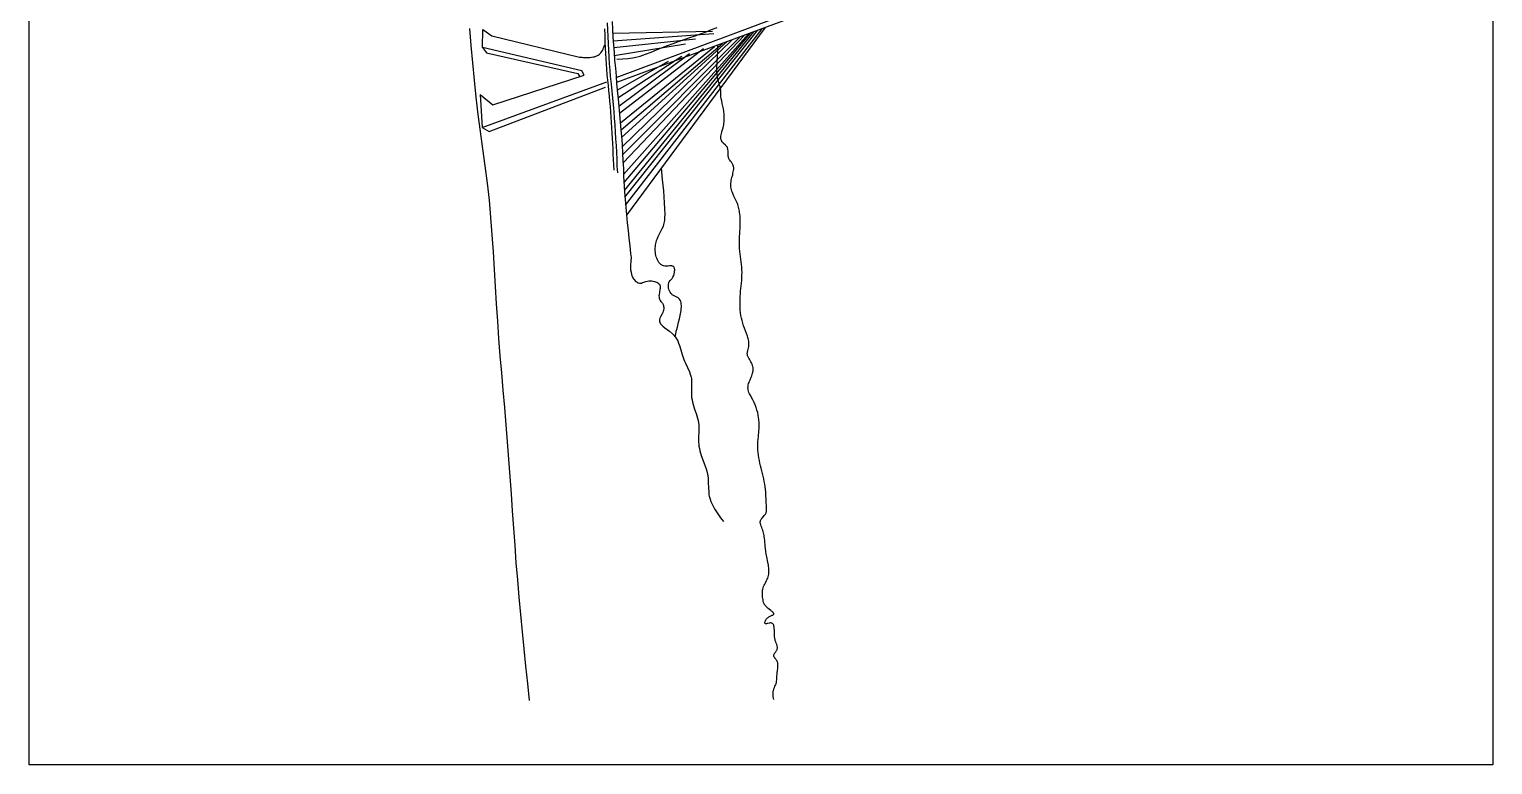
# Model space of a CAD drawing. Header units: millimetres. Extents: x 0 to 2001, y 0 to 2046.
# Drawn here: x 0 to 150, y 0 to 75.4 of the extents above; entities that cross this region are included whole.
import ezdxf

# ---------------------------------------------------------------- set-up
doc = ezdxf.new("R2010")
doc.units = ezdxf.units.MM
doc.layers.get('0').update_dxf_attribs({"color": 1})
doc.layers.add('Pic', color=7, linetype='Continuous')

msp = doc.modelspace()

# ---------------------------------------------------------------- linework, layer by layer
for points in [[(60.15, 70.4), (78.73, 77.34), (78.51, 76.67), (60.2, 69.89)], [(51.27, 6.57), (51.09, 8.33), (50.9, 10.1), (50.72, 11.86), (50.55, 13.63), (50.38, 15.39), (50.22, 17.16), (50.07, 18.93), (49.92, 20.69), (49.79, 22.46), (49.66, 24.23), (49.54, 26), (49.42, 27.77), (49.29, 29.54), (49.16, 31.31), (49.03, 33.08), (48.88, 34.84), (48.73, 36.61), (48.57, 38.38), (48.42, 40.14), (48.27, 41.91), (48.13, 43.68), (48.01, 45.45), (47.9, 47.22), (47.8, 48.99), (47.69, 50.76), (47.58, 52.54), (47.46, 54.31), (47.32, 56.07), (47.16, 57.84), (46.96, 59.6), (46.73, 61.36), (46.48, 63.11), (46.24, 64.87), (46.01, 66.63), (45.8, 68.39), (45.62, 70.16), (45.45, 71.92), (45.29, 73.69), (45.14, 75.45)], [(46.47, 73.5), (46.48, 75.34), (47.42, 74.68), (56.39, 72.5)], [(58.96, 75.42), (58.98, 74.75), (59, 74.08), (59.02, 73.41)], [(59.24, 76.01), (59.27, 75.31), (59.3, 74.63), (59.33, 73.91), (59.36, 73.21), (59.4, 72.51), (59.44, 71.81), (59.49, 71.12), (59.54, 70.54), (59.63, 69.72), (59.7, 69.03), (59.74, 68.67), (59.85, 67.63), (59.91, 66.94), (59.96, 66.24), (60.01, 65.54), (60.06, 64.84), (60.1, 64.14), (60.14, 63.44), (60.18, 62.74), (60.21, 62.04), (60.24, 61.34), (60.28, 60.64)], [(59.73, 76.15), (59.77, 75.35), (59.82, 74.56), (59.88, 73.77), (59.94, 72.97), (60, 72.18), (60.07, 71.39), (60.14, 70.56), (60.2, 69.81), (60.29, 68.82), (60.35, 68.22), (60.43, 67.43), (60.51, 66.64), (60.58, 65.85), (60.65, 65.06), (60.73, 64.08), (60.77, 63.47), (60.81, 62.68), (60.85, 61.89), (60.89, 61.09), (60.92, 60.3), (60.98, 59.29), (61.02, 58.71), (61.07, 57.92), (61.14, 57.13), (61.21, 56.33), (61.29, 55.54), (61.37, 54.75), (61.46, 53.96), (61.54, 53.17), (61.63, 52.38), (61.68, 51.97)], [(59.8, 74.95), (70.04, 75.15)], [(60.23, 72.31), (60.84, 72.32), (61.4, 72.36), (62.02, 72.46), (62.6, 72.61), (63.17, 72.8), (63.73, 73.02), (64.29, 73.24), (64.8, 73.45), (65.42, 73.69), (65.99, 73.9), (66.55, 74.1), (67.12, 74.3), (67.69, 74.5), (68.25, 74.7), (68.81, 74.9), (69.37, 75.11), (69.93, 75.32), (70.51, 75.55)], [(61.01, 58.84), (74.26, 75.1)], [(61.06, 58.15), (74.63, 75.24)], [(61.12, 57.34), (75.12, 75.42)], [(75.43, 75.53), (61.21, 56.3)], [(46.22, 68.69), (47.51, 67.6), (56.89, 70.64), (56.62, 71.1), (46.47, 73.5), (46.88, 72.94), (56.21, 70.82), (56.43, 70.49)], [(56.39, 72.5), (56.52, 72.49), (56.66, 72.49), (56.79, 72.48), (56.93, 72.48), (57.07, 72.47), (57.21, 72.48), (57.35, 72.48), (57.44, 72.48), (57.64, 72.5), (57.79, 72.52), (57.93, 72.55), (58.06, 72.59), (58.19, 72.64), (58.31, 72.7), (58.42, 72.77), (58.52, 72.86), (58.6, 72.96), (58.68, 73.08), (58.75, 73.2), (58.81, 73.33), (58.86, 73.46), (58.91, 73.6), (58.96, 73.74)], [(59.85, 74.19), (70.17, 74.93)], [(59.9, 73.5), (68.28, 74.39)], [(59.96, 72.66), (67.26, 73.88)], [(60.59, 65.77), (70.22, 73.6)], [(60.66, 65.04), (71.05, 73.91)], [(60.71, 64.28), (71.54, 74.09)], [(60.78, 63.3), (72.09, 74.3)], [(60.82, 62.49), (72.87, 74.59)], [(60.86, 61.67), (73.3, 74.75)], [(60.92, 60.49), (73.71, 74.9)], [(60.96, 59.66), (73.96, 74.99)], [(76.3, 6.69), (76.26, 6.97), (76.25, 7.11), (76.24, 7.25), (76.25, 7.39), (76.26, 7.52), (76.27, 7.59), (76.28, 7.65), (76.3, 7.72), (76.32, 7.78), (76.38, 7.91), (76.43, 8.04), (76.49, 8.16), (76.54, 8.29), (76.56, 8.36), (76.58, 8.42), (76.6, 8.55), (76.62, 8.69), (76.62, 8.82), (76.63, 9.1), (76.64, 9.25), (76.66, 9.39), (76.7, 9.68), (76.72, 9.82), (76.74, 9.96), (76.74, 10.1), (76.74, 10.24), (76.73, 10.31), (76.72, 10.37), (76.71, 10.44), (76.69, 10.5), (76.67, 10.57), (76.64, 10.63), (76.61, 10.69), (76.56, 10.75), (76.47, 10.87), (76.42, 10.92), (76.38, 10.98), (76.34, 11.04), (76.31, 11.09), (76.3, 11.12), (76.3, 11.15), (76.3, 11.18), (76.3, 11.21), (76.31, 11.27), (76.34, 11.33), (76.38, 11.39), (76.42, 11.45), (76.51, 11.57), (76.56, 11.63), (76.6, 11.69), (76.63, 11.75), (76.66, 11.81), (76.67, 11.87), (76.68, 11.93), (76.68, 11.99), (76.68, 12.05), (76.67, 12.12), (76.65, 12.18), (76.61, 12.31), (76.56, 12.45), (76.51, 12.59), (76.46, 12.74), (76.44, 12.82), (76.42, 12.91), (76.41, 12.99), (76.4, 13.08), (76.38, 13.26), (76.38, 13.45), (76.37, 13.63), (76.37, 13.8), (76.36, 13.97), (76.36, 14.04), (76.35, 14.12), (76.33, 14.19), (76.32, 14.25), (76.3, 14.31), (76.27, 14.36), (76.24, 14.41), (76.21, 14.45), (76.17, 14.48), (76.12, 14.51), (76.07, 14.52), (76.01, 14.53), (75.94, 14.53), (75.87, 14.52), (75.71, 14.48), (75.63, 14.46), (75.56, 14.45), (75.53, 14.45), (75.5, 14.44), (75.47, 14.45), (75.45, 14.45), (75.43, 14.46), (75.41, 14.47), (75.4, 14.49), (75.39, 14.51), (75.39, 14.53), (75.38, 14.55), (75.39, 14.58), (75.39, 14.61), (75.41, 14.68), (75.45, 14.76), (75.49, 14.83), (75.54, 14.91), (75.6, 14.98), (75.66, 15.05), (75.73, 15.1), (75.81, 15.15), (75.88, 15.2), (75.95, 15.23), (76.02, 15.27), (76.09, 15.29), (76.15, 15.32), (76.21, 15.34), (76.25, 15.37), (76.29, 15.39), (76.3, 15.41), (76.31, 15.42), (76.31, 15.45), (76.31, 15.49), (76.29, 15.52), (76.26, 15.56), (76.23, 15.6), (76.18, 15.65), (76.13, 15.69), (76.08, 15.74), (76.02, 15.79), (75.88, 15.9), (75.74, 16.01), (75.61, 16.13), (75.55, 16.19), (75.49, 16.25), (75.43, 16.31), (75.38, 16.37), (75.34, 16.44), (75.31, 16.5), (75.28, 16.57), (75.26, 16.63), (75.23, 16.76), (75.21, 16.9), (75.18, 17.03), (75.17, 17.17), (75.15, 17.31), (75.14, 17.45), (75.14, 17.59), (75.15, 17.73), (75.16, 17.87), (75.19, 18), (75.22, 18.13), (75.27, 18.26), (75.33, 18.39), (75.39, 18.51), (75.45, 18.63), (75.58, 18.88), (75.64, 19), (75.69, 19.13), (75.73, 19.25), (75.76, 19.38), (75.79, 19.51), (75.8, 19.64), (75.81, 19.78), (75.81, 19.91), (75.81, 20.05), (75.79, 20.19), (75.78, 20.32), (75.76, 20.46), (75.71, 20.74), (75.6, 21.3), (75.54, 21.58), (75.49, 21.86), (75.46, 22.14), (75.43, 22.41), (75.39, 22.94), (75.36, 23.21), (75.34, 23.35), (75.32, 23.48), (75.29, 23.62), (75.26, 23.76), (75.23, 23.89), (75.18, 24.03), (75.13, 24.17), (75.08, 24.31), (75.02, 24.45), (74.98, 24.59), (74.96, 24.65), (74.94, 24.72), (74.93, 24.79), (74.93, 24.85), (74.93, 24.91), (74.94, 24.97), (74.96, 25.03), (74.98, 25.09), (75.01, 25.15), (75.05, 25.2), (75.09, 25.26), (75.14, 25.31), (75.33, 25.52), (75.42, 25.64), (75.46, 25.69), (75.49, 25.75), (75.52, 25.81), (75.54, 25.88), (75.56, 25.94), (75.57, 26.01), (75.58, 26.08), (75.58, 26.15), (75.58, 26.29), (75.57, 26.43), (75.56, 26.57), (75.54, 26.85), (75.52, 27.13), (75.49, 27.67), (75.48, 27.94), (75.45, 28.22), (75.43, 28.49), (75.39, 28.76), (75.34, 29.03), (75.29, 29.3), (75.23, 29.57), (75.16, 29.84), (75.03, 30.37), (74.96, 30.63), (74.89, 30.9), (74.84, 31.17), (74.79, 31.44), (74.74, 31.71), (74.71, 31.98), (74.69, 32.26), (74.68, 32.53), (74.68, 32.81), (74.69, 33.08), (74.71, 33.36), (74.73, 33.63), (74.78, 34.18), (74.8, 34.45), (74.81, 34.72), (74.81, 34.86), (74.81, 35), (74.8, 35.13), (74.79, 35.27), (74.78, 35.4), (74.76, 35.54), (74.72, 35.81), (74.66, 36.08), (74.59, 36.34), (74.5, 36.61), (74.4, 36.87), (74.29, 37.13), (74.16, 37.39), (73.89, 37.89), (73.83, 38.02), (73.77, 38.15), (73.73, 38.27), (73.69, 38.4), (73.68, 38.46), (73.67, 38.53), (73.66, 38.59), (73.66, 38.66), (73.67, 38.72), (73.67, 38.79), (73.7, 38.92), (73.73, 39.05), (73.78, 39.18), (73.83, 39.31), (73.88, 39.44), (73.99, 39.71), (74.05, 39.84), (74.1, 39.97), (74.14, 40.11), (74.17, 40.24), (74.2, 40.38), (74.2, 40.44), (74.21, 40.51), (74.2, 40.58), (74.2, 40.64), (74.19, 40.71), (74.18, 40.78), (74.14, 40.91), (74.09, 41.04), (74.04, 41.17), (73.97, 41.29), (73.9, 41.42), (73.82, 41.54), (73.74, 41.66), (73.68, 41.78), (73.65, 41.84), (73.63, 41.91), (73.61, 41.97), (73.6, 42.03), (73.59, 42.1), (73.59, 42.16), (73.6, 42.23), (73.61, 42.29), (73.65, 42.43), (73.68, 42.57), (73.72, 42.7), (73.74, 42.84), (73.76, 42.98), (73.76, 43.12), (73.76, 43.25), (73.74, 43.39), (73.71, 43.52), (73.68, 43.66), (73.65, 43.79), (73.6, 43.92), (73.51, 44.19), (73.31, 44.72), (73.22, 44.98), (73.13, 45.24), (73.06, 45.51), (73, 45.77), (72.95, 46.04), (72.91, 46.31), (72.88, 46.58), (72.86, 46.85), (72.85, 47.13), (72.85, 47.4), (72.86, 47.68), (72.87, 47.96), (72.89, 48.24), (72.91, 48.51), (72.96, 49.06), (73.02, 49.61), (73.04, 49.88), (73.05, 50.15), (73.06, 50.43), (73.05, 50.7), (73.03, 50.97), (73.01, 51.25), (72.98, 51.52), (72.94, 51.79), (72.87, 52.34), (72.84, 52.61), (72.81, 52.89), (72.79, 53.16), (72.78, 53.43), (72.78, 53.71), (72.79, 53.98), (72.82, 54.53), (72.85, 55.08), (72.86, 55.35), (72.86, 55.63), (72.86, 55.9), (72.85, 56.18), (72.83, 56.45), (72.81, 56.59), (72.79, 56.73), (72.76, 56.86), (72.74, 57), (72.7, 57.13), (72.67, 57.26), (72.63, 57.39), (72.58, 57.52), (72.53, 57.65), (72.47, 57.77), (72.23, 58.27), (72.12, 58.52), (72.07, 58.65), (72.02, 58.78), (71.98, 58.91), (71.95, 59.05), (71.92, 59.18), (71.91, 59.32), (71.9, 59.46), (71.91, 59.6), (71.93, 59.74), (71.95, 59.88), (71.98, 60.03), (72.02, 60.17), (72.1, 60.46), (72.13, 60.6), (72.16, 60.74), (72.19, 60.88), (72.2, 61.01), (72.2, 61.14), (72.2, 61.2), (72.19, 61.27), (72.17, 61.33), (72.16, 61.39), (72.13, 61.45), (72.11, 61.51), (72.07, 61.56), (72.04, 61.62), (71.96, 61.73), (71.87, 61.84), (71.79, 61.96), (71.75, 62.01), (71.72, 62.07), (71.69, 62.14), (71.67, 62.2), (71.66, 62.27), (71.64, 62.34), (71.63, 62.48), (71.62, 62.77), (71.62, 62.91), (71.6, 63.05), (71.59, 63.11), (71.57, 63.18), (71.55, 63.24), (71.52, 63.3), (71.48, 63.35), (71.44, 63.4), (71.4, 63.45), (71.35, 63.5), (71.13, 63.69), (71.09, 63.74), (71.04, 63.79), (71, 63.84), (70.97, 63.89), (70.94, 63.95), (70.92, 64), (70.91, 64.06), (70.9, 64.13), (70.89, 64.19), (70.89, 64.26), (70.89, 64.32), (70.9, 64.39), (70.91, 64.53), (70.94, 64.67), (70.98, 64.82), (71.02, 64.97), (71.11, 65.27), (71.14, 65.42), (71.18, 65.56), (71.2, 65.71), (71.22, 65.85), (71.23, 65.99), (71.24, 66.12), (71.24, 66.26), (71.24, 66.4), (71.23, 66.53), (71.22, 66.67), (71.18, 66.93), (71.14, 67.2), (71.08, 67.47), (71.03, 67.74), (70.97, 68.01), (70.92, 68.28), (70.9, 68.41), (70.89, 68.55), (70.88, 68.83), (70.88, 68.96), (70.87, 69.1), (70.86, 69.24), (70.83, 69.37), (70.8, 69.5), (70.76, 69.63), (70.67, 69.9), (70.63, 70.03), (70.6, 70.16), (70.57, 70.29), (70.55, 70.43), (70.53, 70.56), (70.51, 70.7), (70.5, 70.83), (70.49, 70.97), (70.48, 71.24), (70.49, 71.52), (70.5, 71.79), (70.51, 72.07), (70.55, 72.63), (70.56, 72.91), (70.57, 73.18), (70.58, 73.46), (70.57, 73.73)], [(59.02, 73.41), (59.05, 72.87), (59.09, 72.33), (59.12, 71.78), (59.16, 71.29), (59.21, 70.7), (59.26, 70.16), (59.32, 69.61), (59.37, 69.07), (59.43, 68.52), (59.48, 67.99), (59.53, 67.45), (59.57, 66.9), (59.61, 66.36), (59.65, 65.82), (59.68, 65.27), (59.72, 64.73), (59.75, 64.19), (59.78, 63.64), (59.8, 63.1), (59.83, 62.56), (59.86, 62.01), (59.88, 61.47), (59.91, 60.92)], [(60.27, 69.11), (65.52, 72.1)], [(60.34, 68.35), (66.9, 72.59)], [(60.43, 67.48), (67.68, 72.88)], [(60.5, 66.77), (69.09, 73.39)], [(46.22, 68.69), (46.42, 65.3), (59.19, 69.98)], [(46.42, 65.3), (47.15, 64.89), (59.05, 69.42)], [(66.19, 43.85), (66.26, 44.13), (66.32, 44.41), (66.4, 44.71), (66.47, 45.02), (66.55, 45.34), (66.63, 45.68), (66.72, 46.03), (66.79, 46.38), (66.81, 46.55), (66.83, 46.72), (66.84, 46.89), (66.84, 47.05), (66.83, 47.2), (66.81, 47.34), (66.77, 47.47), (66.71, 47.6), (66.64, 47.7), (66.55, 47.8), (66.5, 47.84), (66.44, 47.87), (66.31, 47.94), (66.18, 48), (66.04, 48.07), (65.97, 48.11), (65.91, 48.16), (65.85, 48.21), (65.8, 48.27), (65.7, 48.41), (65.62, 48.55), (65.56, 48.71), (65.53, 48.87), (65.51, 49.04), (65.52, 49.2), (65.53, 49.27), (65.55, 49.35), (65.57, 49.42), (65.6, 49.48), (65.68, 49.6), (65.78, 49.71), (65.88, 49.83), (65.93, 49.9), (65.97, 49.97), (66.05, 50.13), (66.11, 50.31), (66.14, 50.48), (66.15, 50.57), (66.16, 50.66), (66.16, 50.74), (66.15, 50.81), (66.13, 50.88), (66.11, 50.94), (66.07, 51), (66.03, 51.04), (65.98, 51.08), (65.92, 51.1), (65.86, 51.11), (65.79, 51.12), (65.63, 51.11), (65.46, 51.1), (65.3, 51.09), (65.14, 51.1), (64.99, 51.13), (64.92, 51.16), (64.86, 51.19), (64.79, 51.22), (64.74, 51.26), (64.63, 51.36), (64.53, 51.47), (64.45, 51.6), (64.38, 51.74), (64.31, 51.89), (64.26, 52.04), (64.22, 52.19), (64.19, 52.35), (64.17, 52.5), (64.16, 52.65), (64.16, 52.81), (64.16, 52.96), (64.17, 53.11), (64.2, 53.26), (64.22, 53.41), (64.26, 53.55), (64.3, 53.7), (64.35, 53.84), (64.46, 54.12), (64.6, 54.39), (64.74, 54.66), (64.87, 54.93), (64.99, 55.2), (65.04, 55.34), (65.08, 55.48), (65.11, 55.63), (65.14, 55.77), (65.15, 55.92), (65.16, 56.07), (65.17, 56.37), (65.14, 56.98), (65.11, 57.59), (65.07, 58.19), (65.03, 58.79), (64.92, 59.98), (64.8, 61.16)], [(61.68, 51.97), (61.66, 51.6), (61.64, 51.2), (61.63, 50.95), (61.64, 50.7), (61.68, 50.46), (61.73, 50.22), (61.77, 50.11), (61.82, 50), (61.88, 49.89), (61.94, 49.79), (62, 49.71), (62.11, 49.59), (62.21, 49.5), (62.31, 49.43), (62.42, 49.38), (62.53, 49.35), (62.64, 49.34), (62.75, 49.36), (62.86, 49.4), (62.98, 49.44), (63.21, 49.52), (63.37, 49.55), (63.51, 49.57), (63.65, 49.57), (63.8, 49.57), (63.94, 49.55), (64.07, 49.52), (64.2, 49.49), (64.32, 49.44), (64.42, 49.38), (64.51, 49.31), (64.58, 49.23), (64.62, 49.15), (64.65, 49.03), (64.66, 48.92), (64.66, 48.8), (64.64, 48.68), (64.6, 48.42), (64.55, 48.16), (64.54, 48.03), (64.55, 47.91), (64.56, 47.79), (64.59, 47.71), (64.66, 47.58), (64.74, 47.48), (64.89, 47.29), (64.96, 47.17), (65, 47.07), (65.02, 46.96), (65.03, 46.84), (65.03, 46.72), (65.01, 46.59), (64.97, 46.46), (64.93, 46.34), (64.87, 46.21), (64.69, 45.88), (64.64, 45.77), (64.59, 45.62), (64.58, 45.57), (64.59, 45.47), (64.61, 45.38), (64.65, 45.28), (64.71, 45.19), (64.78, 45.1), (64.86, 45.02), (64.95, 44.93), (65.16, 44.76), (65.39, 44.58), (65.62, 44.41), (65.92, 44.16), (66.03, 44.04), (66.2, 43.84), (66.34, 43.63), (66.46, 43.42), (66.56, 43.2), (66.65, 42.97), (66.79, 42.52), (66.93, 42.05), (67.1, 41.53), (67.17, 41.36), (67.27, 41.14), (67.48, 40.7), (67.67, 40.25), (67.75, 40.02), (67.83, 39.7), (67.86, 39.56), (67.88, 39.32), (67.89, 39.08), (67.89, 38.84), (67.87, 38.35), (67.87, 38.1), (67.87, 37.86), (67.89, 37.64), (67.93, 37.38), (67.98, 37.14), (68.04, 36.91), (68.19, 36.44), (68.35, 35.98), (68.49, 35.51), (68.55, 35.28), (68.6, 35.04), (68.62, 34.87), (68.64, 34.57), (68.64, 34.08), (68.61, 33.59), (68.61, 33.11), (68.62, 32.79), (68.64, 32.63), (68.68, 32.39), (68.74, 32.16), (68.81, 31.92), (68.88, 31.69), (69.05, 31.23), (69.19, 30.87), (69.38, 30.31), (69.45, 30.08), (69.52, 29.77), (69.55, 29.61), (69.58, 29.37), (69.6, 28.88), (69.61, 28.39), (69.64, 27.91), (69.67, 27.67), (69.7, 27.53), (69.78, 27.21), (69.85, 26.98), (69.95, 26.77), (70.05, 26.55), (70.16, 26.34), (70.29, 26.13), (70.56, 25.71), (70.86, 25.31), (71.16, 24.91)]]:
    msp.add_lwpolyline(points)
at = {"layer": 'Pic'}
msp.add_lwpolyline([(0, 0), (0, 200), (150, 200), (150, 0), (0, 0)], dxfattribs=at)

doc.saveas('drawing.dxf')
